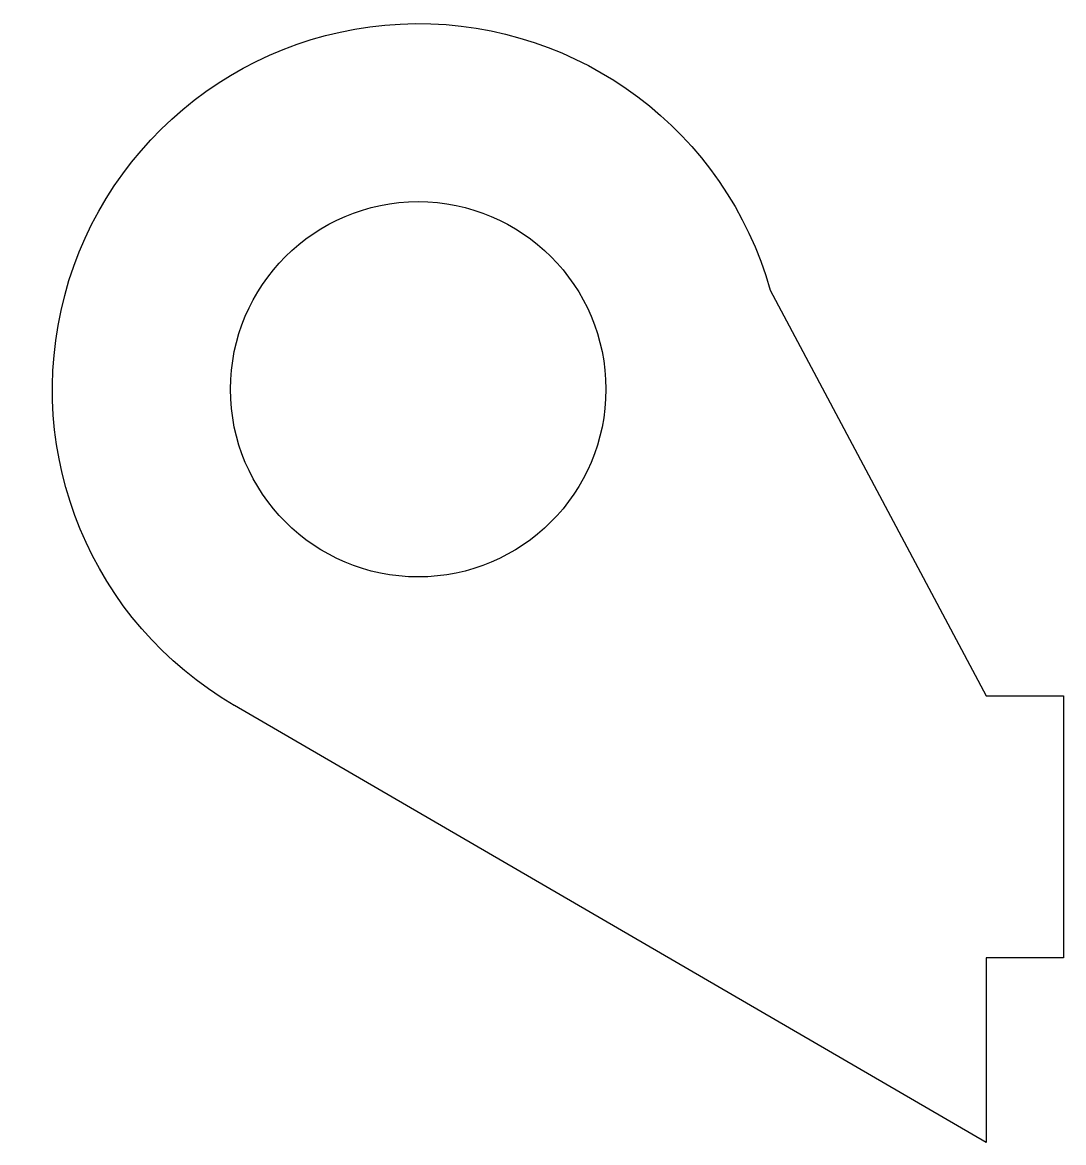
# Model space of a CAD drawing. Header units: millimetres. Extents: x 2895.6 to 2936.6, y 1630.5 to 1674.6.
import ezdxf

# ---------------------------------------------------------------- set-up
doc = ezdxf.new("R2010")
doc.units = ezdxf.units.MM

msp = doc.modelspace()

# ---------------------------------------------------------------- linework, layer by layer
at = {"color": 254, "true_color": 0xcad1ee, "extrusion": (-6.12323e-17, 0, -1)}
for p, q in [((2925.023, 1664.086, 42.604), (2933.519, 1648.12, 42.604)), ((2933.519, 1648.12, 42.604), (2936.567, 1648.12, 42.604)), ((2936.567, 1648.12, 42.604), (2936.567, 1637.808, 42.604)), ((2933.519, 1630.536, 42.604), (2903.932, 1647.742, 42.604)), ((2933.519, 1637.808, 42.604), (2933.519, 1630.536, 42.604)), ((2936.567, 1637.808, 42.604), (2933.519, 1637.808, 42.604))]:
    msp.add_line(p, q, dxfattribs=at)
for radius, start, end in [(14.394, 300.1792, 164.2756), (7.386, 0, 180), (7.386, 180, 0)]:
    msp.add_arc((-2911.167, 1660.185, -42.604), radius, start, end, dxfattribs=at)

doc.saveas('drawing.dxf')
